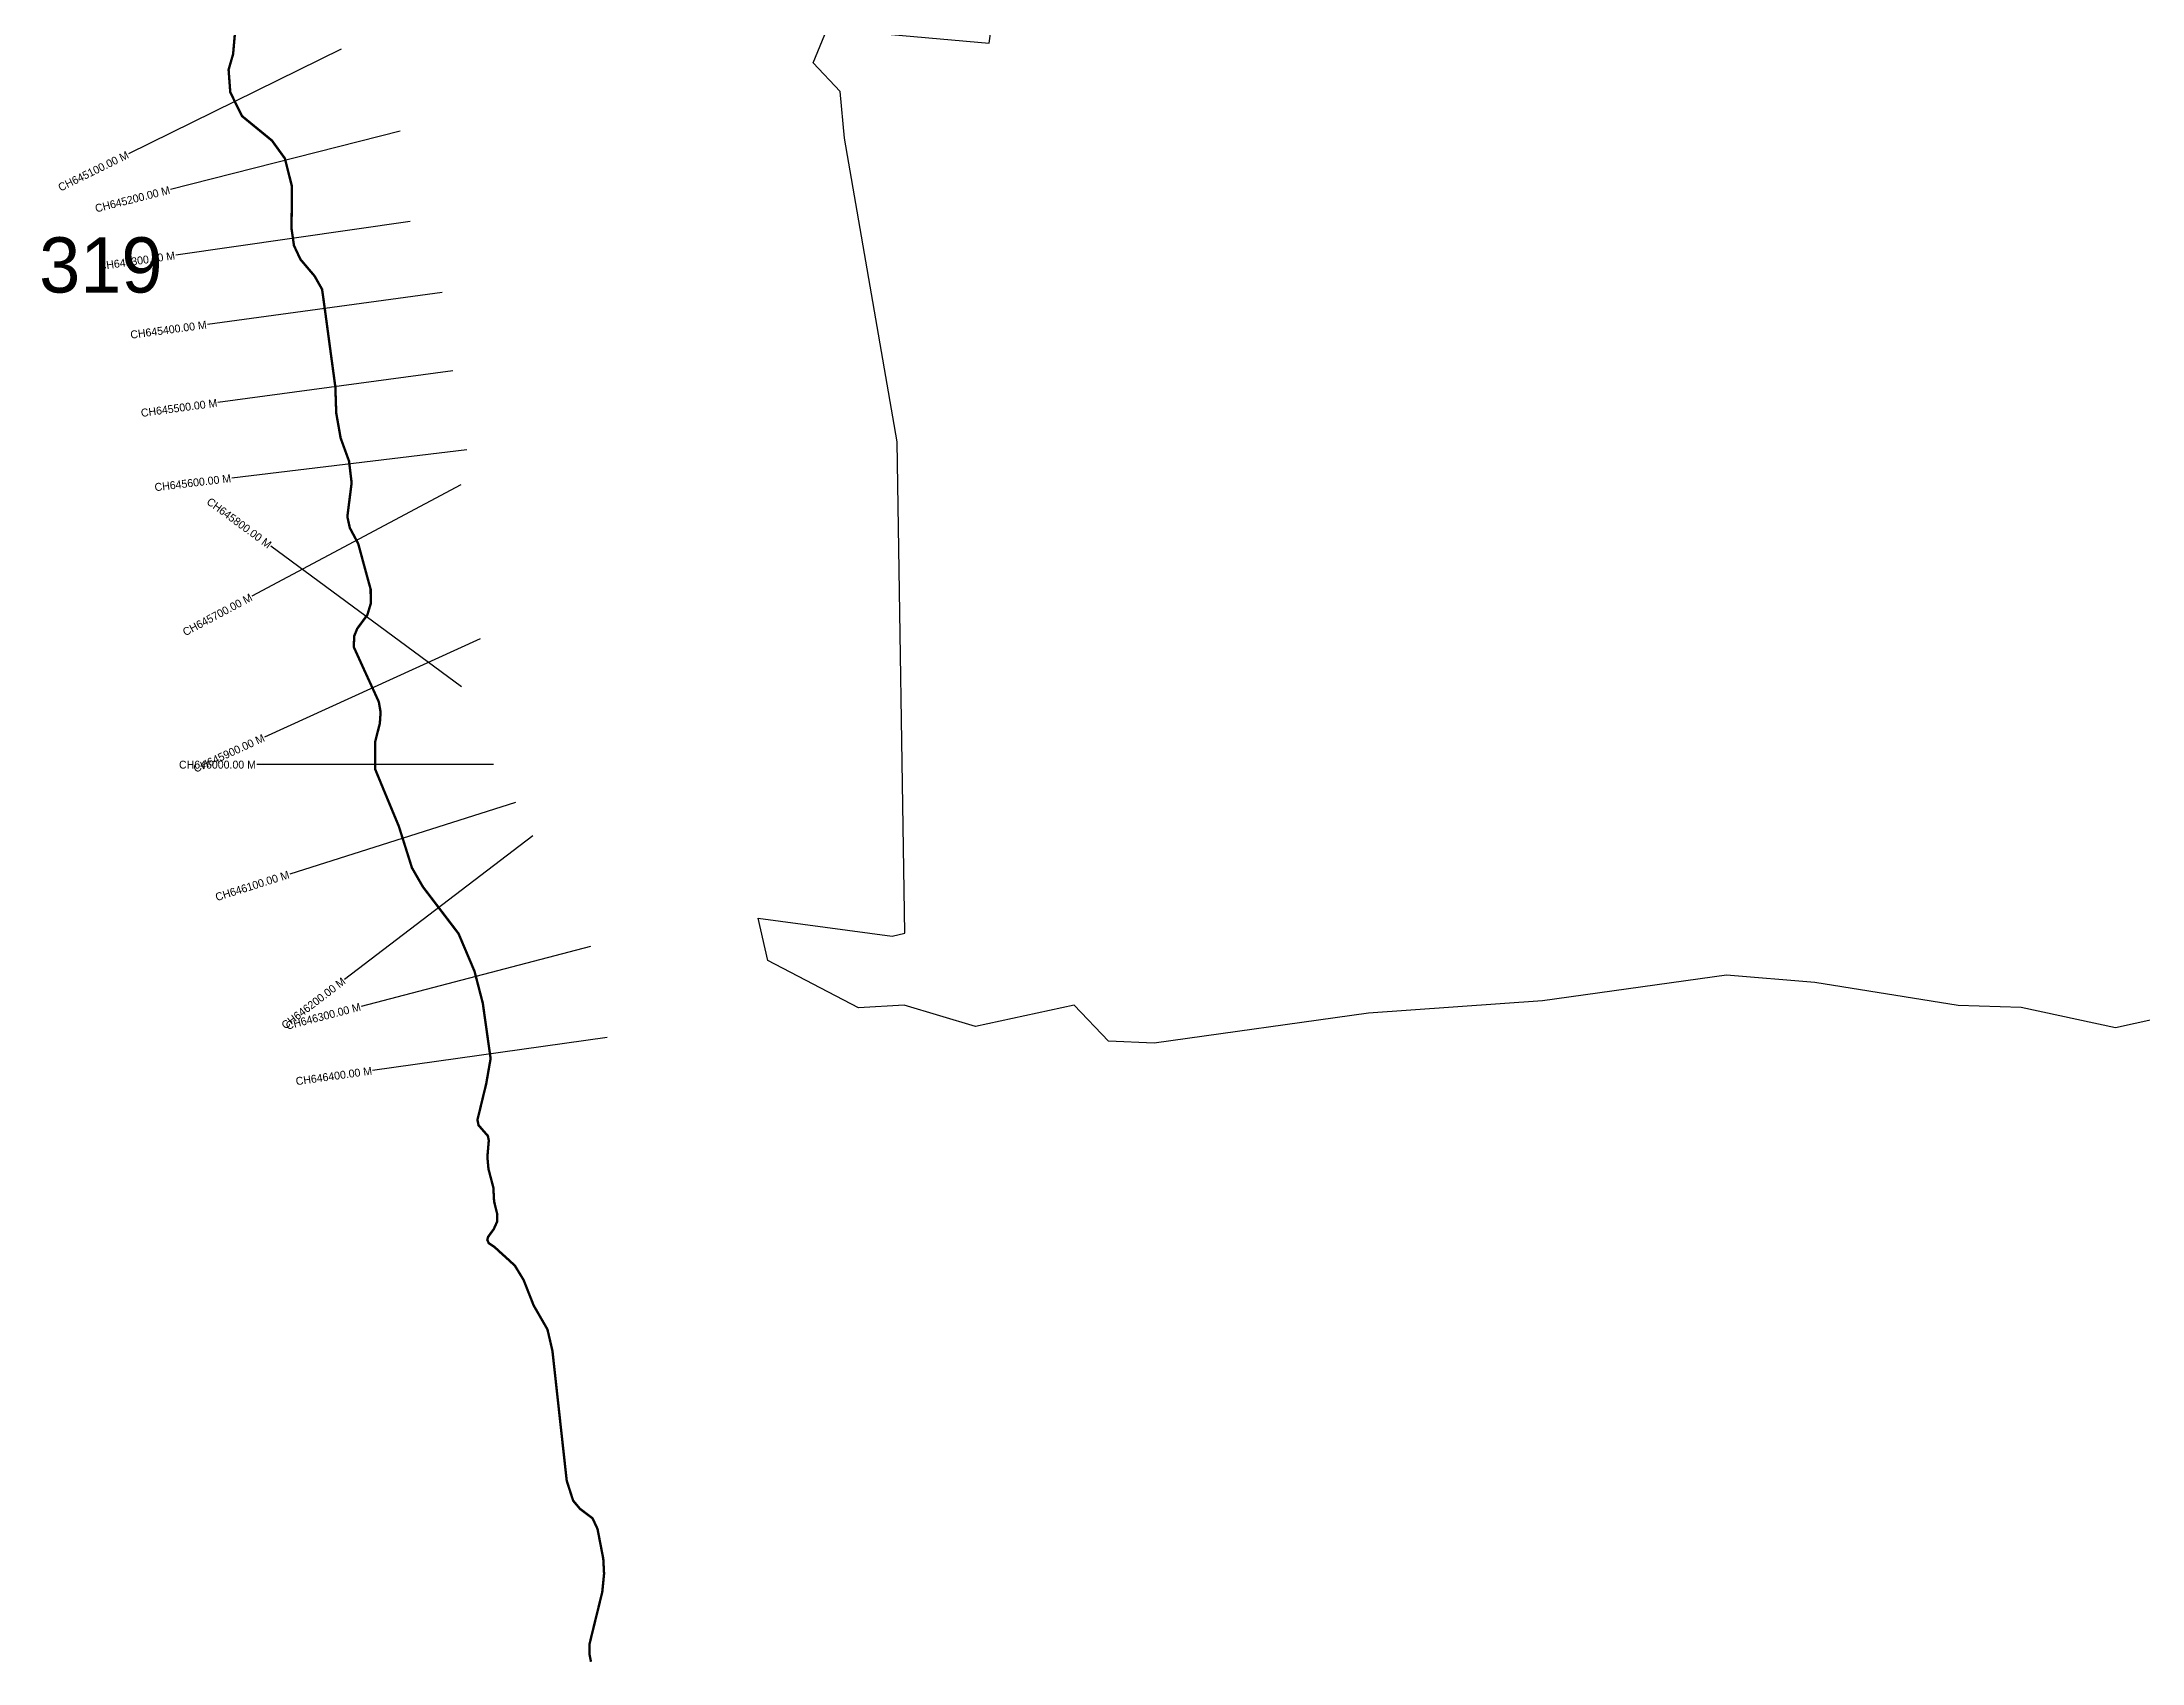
# Model space of a CAD drawing. Header units: metres. Extents: x 329789 to 335767, y 1797221 to 1802221.
# Drawn here: x 330100 to 332759, y 1797221 to 1799273 of the extents above; entities that cross this region are included whole.
import ezdxf
from ezdxf.enums import TextEntityAlignment as Align

# ---------------------------------------------------------------- set-up
doc = ezdxf.new("R2010")
doc.units = ezdxf.units.M
for name, color, linetype in [('CS', 134, 'Continuous'), ('CSMark', 6, 'Continuous'), ('NATURALLY PROTECTED', 3, 'Continuous')]:
    doc.layers.add(name, color=color, linetype=linetype)

msp = doc.modelspace()

# ---------------------------------------------------------------- linework, layer by layer
at = {"color": 6}
msp.add_lwpolyline([(332796.9, 1798040.7), (332726.1, 1798025.2), (332606.4, 1798050.7), (332526.6, 1798053.2), (332345.3, 1798082.5), (332233.4, 1798091.9), (332000.4, 1798059.1), (331780.1, 1798043.7), (331508.4, 1798005.6), (331450.6, 1798008.2), (331407.1, 1798053.9), (331282.3, 1798026.8), (331191.9, 1798053.9), (331133.9, 1798050.4), (331019.3, 1798110.2), (331007, 1798163.7), (331176.7, 1798141.1), (331192.7, 1798144.9), (331182.9, 1798767.3), (331116.2, 1799151.5), (331111, 1799210.8), (331076.7, 1799247), (331094.5, 1799290), (331299.7, 1799272.1), (331334, 1799514.2)], dxfattribs=at)
at = {"layer": 'CS'}
for p, q in [((330478.9, 1799264.2), (330209.7, 1799131.9)), ((330553.7, 1799160.4), (330262.9, 1799086.6)), ((330566.3, 1799046), (330269.4, 1799003.3)), ((330606.8, 1798956), (330309.5, 1798915.8)), ((330620.2, 1798856.9), (330322.9, 1798816.7)), ((330638.2, 1798757.1), (330340.4, 1798721.2)), ((330630.7, 1798712.8), (330366, 1798571.5)), ((330631.4, 1798457), (330389.8, 1798634.9)), ((330655, 1798517.8), (330382, 1798393.3)), ((330672, 1798358.3), (330372, 1798358.3)), ((330699.8, 1798310.2), (330413.8, 1798219.8)), ((330721.7, 1798268.3), (330483.3, 1798086.3)), ((330794.6, 1798128), (330504.4, 1798052.2)), ((330815.9, 1798012.8), (330518.8, 1797971))]:
    msp.add_line(p, q, dxfattribs=at)
at = {"layer": 'NATURALLY PROTECTED', "const_width": 3, "flags": 128}
msp.add_lwpolyline([(330349, 1799336.7), (330342.1, 1799258.1), (330336.4, 1799238.3), (330338.5, 1799209.8), (330353.3, 1799179.7), (330391.3, 1799148.6), (330407.7, 1799125.9), (330416.6, 1799090.6), (330416.1, 1799036.9), (330419.2, 1799015.6), (330427.4, 1798998.1), (330445.3, 1798977), (330454.8, 1798960.2), (330458.2, 1798935.7), (330464, 1798892.6), (330471.6, 1798836.4), (330472.7, 1798803.5), (330478.3, 1798771.8), (330488.9, 1798742.7), (330492.2, 1798715.2), (330488.9, 1798689.1), (330486.8, 1798672.3), (330489.9, 1798658.1), (330500.5, 1798638.3), (330509.7, 1798604.4), (330516.3, 1798580.3), (330516.4, 1798562.1), (330512.1, 1798547.9), (330499.2, 1798530.4), (330495.5, 1798521.2), (330494.9, 1798507.3), (330509.1, 1798476.1), (330520.1, 1798452.1), (330526.7, 1798437.6), (330528.9, 1798424.6), (330527.9, 1798410.4), (330522, 1798387.3), (330522, 1798352.6), (330534.2, 1798323), (330552, 1798280.2), (330568.6, 1798227.6), (330582.5, 1798203.5), (330627.6, 1798144.3), (330647.8, 1798096.7), (330658.3, 1798056.3), (330668.2, 1797986.1), (330662.6, 1797954), (330657.8, 1797934.3), (330653.6, 1797916.9), (330651.5, 1797908.6), (330652.9, 1797901.7), (330659.6, 1797894), (330664.7, 1797888.2), (330665.9, 1797882.3), (330664.6, 1797867.1), (330664.1, 1797861.6), (330665.5, 1797846.2), (330668.2, 1797836), (330671.7, 1797822.6), (330672.6, 1797805.3), (330676.7, 1797788.7), (330676.5, 1797779.7), (330672.2, 1797770.1), (330665.1, 1797760.4), (330664, 1797756.4), (330665.9, 1797752.3), (330673.1, 1797747.5), (330680.5, 1797740.7), (330688.7, 1797733.3), (330698.9, 1797723.9), (330710, 1797705.7), (330722.7, 1797673.5), (330740.2, 1797643.1), (330746.5, 1797615.9), (330752.8, 1797558.6), (330758.5, 1797506.7), (330764.6, 1797451.5), (330772.7, 1797426.3), (330781.4, 1797415.9), (330797.3, 1797403.9), (330803.6, 1797390.4), (330810.9, 1797352.6), (330811.9, 1797333.7), (330809.6, 1797310.5), (330802.6, 1797282), (330797.9, 1797262.9), (330793.5, 1797244.8), (330793.3, 1797232.2), (330795.3, 1797222.2)], dxfattribs=at)

# ---------------------------------------------------------------- texts
at = {"insert": (330096.5, 1799026.1), "char_height": 70, "attachment_point": 1}
msp.add_mtext_dynamic_manual_height_columns('319', width=95.172, gutter_width=1, heights=[0], dxfattribs=at)
at = {"layer": 'CSMark'}
for s, rotation, p in [('CH645100.00 M', 26.1755, (330208.8, 1799131.4)), ('CH645200.00 M', 14.2459, (330261.9, 1799086.3)), ('CH645300.00 M', 8.1666, (330268.4, 1799003.2)), ('CH645400.00 M', 7.6998, (330308.5, 1798915.6)), ('CH645500.00 M', 7.6998, (330321.9, 1798816.6)), ('CH645600.00 M', 6.8708, (330339.4, 1798721.1)), ('CH645800.00 M', 323.6351, (330389, 1798635.5)), ('CH645700.00 M', 28.0878, (330365.2, 1798571.1)), ('CH645900.00 M', 24.5217, (330381.1, 1798392.9)), ('CH646100.00 M', 17.5432, (330412.8, 1798219.5)), ('CH646200.00 M', 37.3625, (330482.5, 1798085.7)), ('CH646300.00 M', 14.624, (330503.4, 1798052)), ('CH646400.00 M', 8.0073, (330517.9, 1797970.8))]:
    msp.add_text(s, height=10, rotation=rotation, dxfattribs=at).set_placement(p, align=Align.MIDDLE_RIGHT)
msp.add_text('CH646000.00 M', height=10, dxfattribs=at).set_placement((330371, 1798358.3), align=Align.MIDDLE_RIGHT)

doc.saveas('drawing.dxf')
